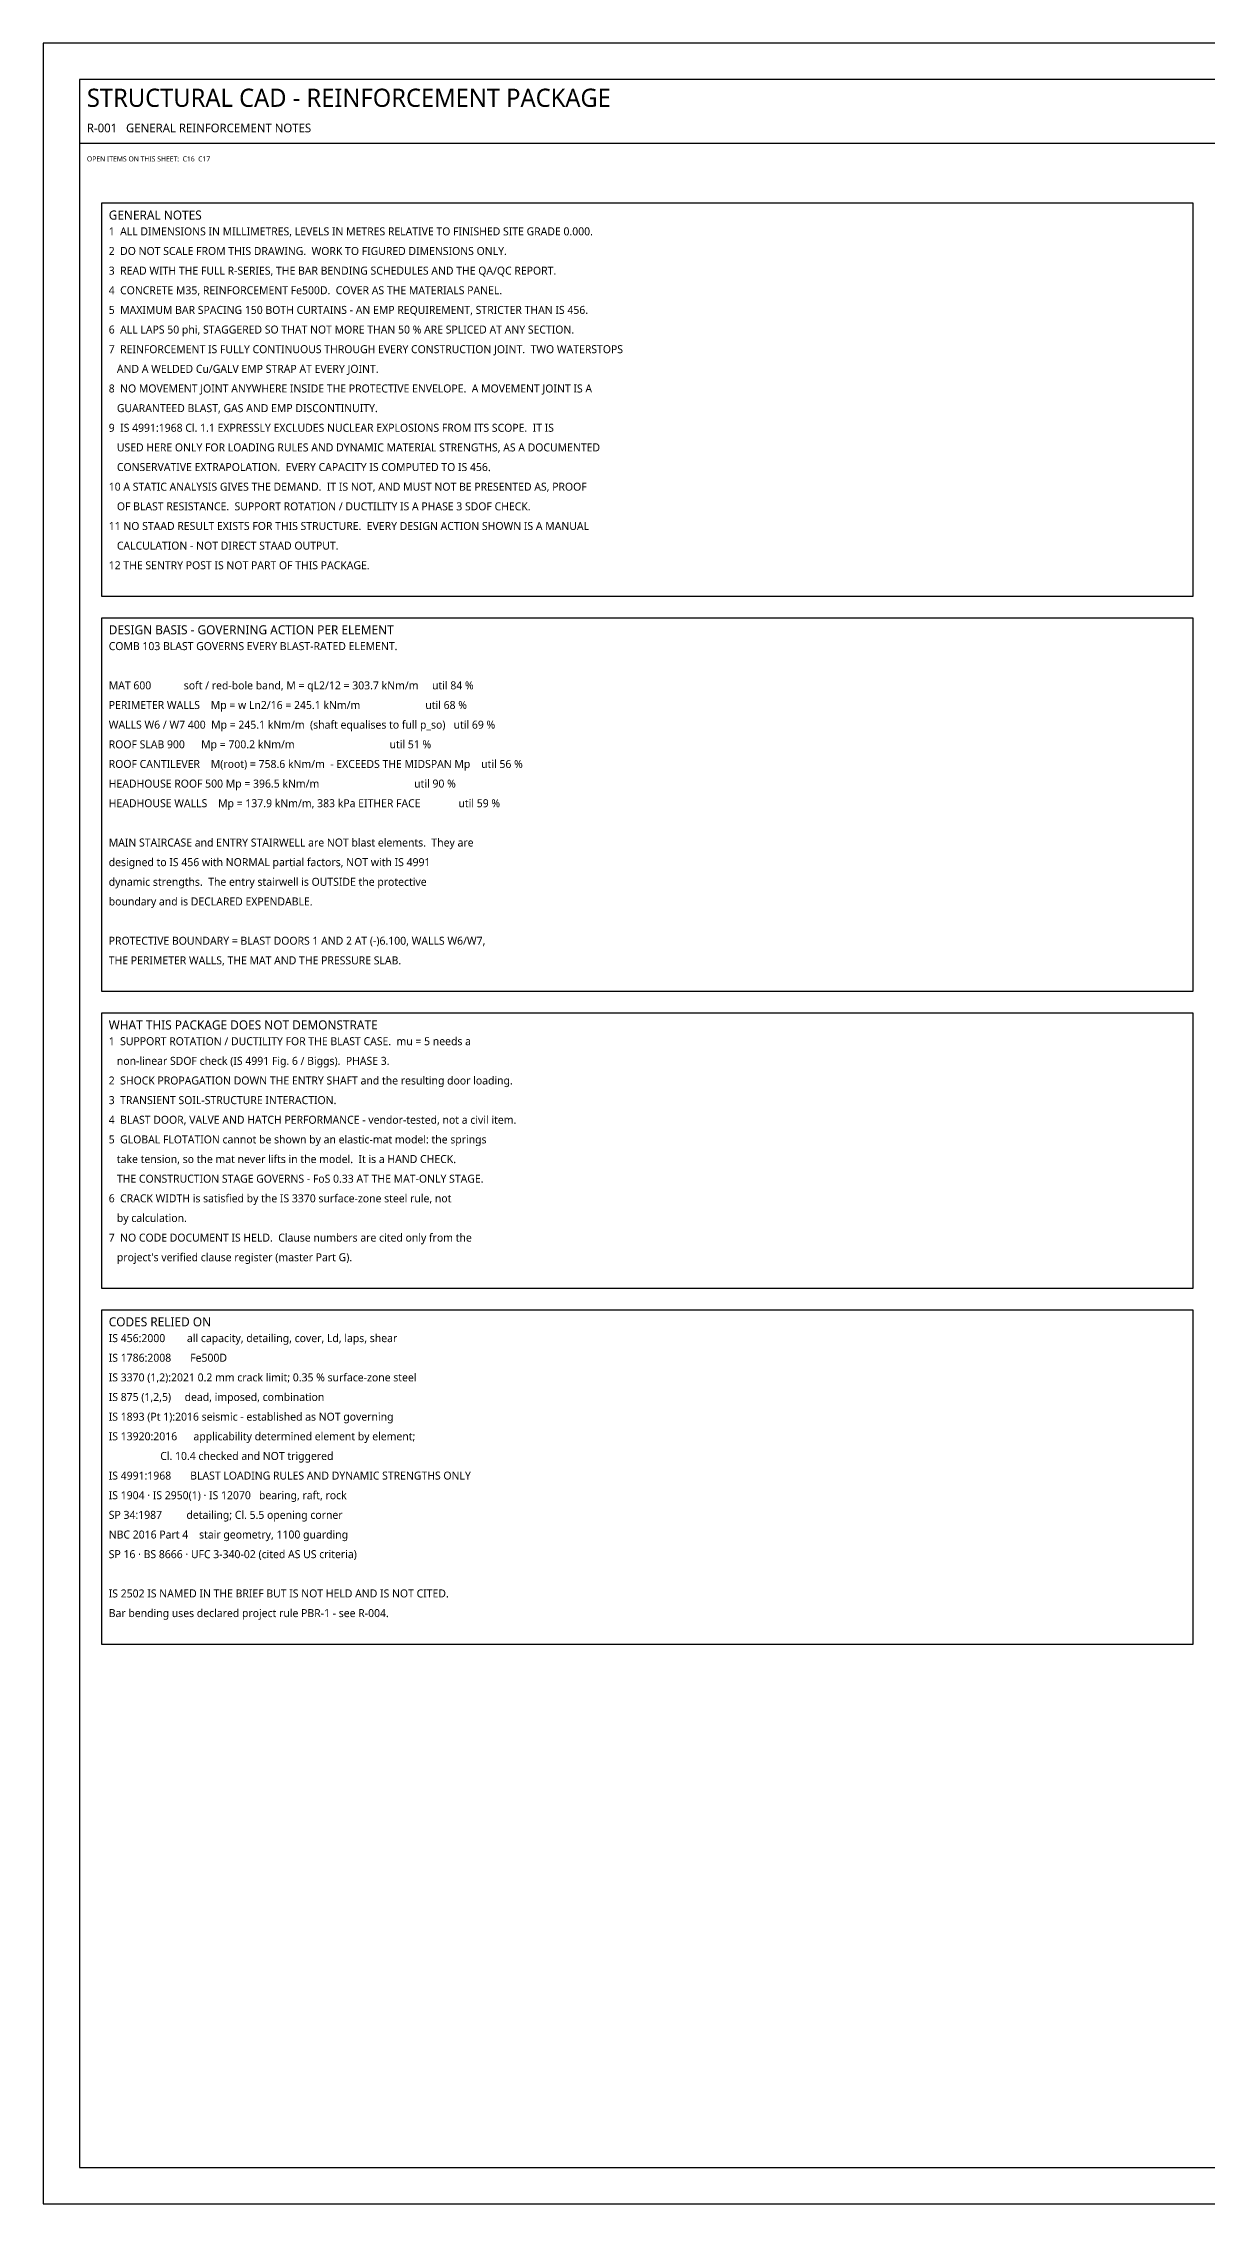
# Model space of a CAD drawing. Header units: millimetres. Extents: x 0 to 841, y 0 to 594.
# Drawn here: x 0 to 320, y 0 to 594 of the extents above; entities that cross this region are included whole.
import ezdxf

# ---------------------------------------------------------------- set-up
doc = ezdxf.new("R2010")
doc.units = ezdxf.units.MM
for name, color, linetype in [('S-BLAST', 1, 'Continuous'), ('S-NOTE', 7, 'Continuous'), ('S-TITLE', 7, 'Continuous')]:
    doc.layers.add(name, color=color, linetype=linetype)
doc.styles.add('OpenSans', font='OpenSans-Regular.ttf')

msp = doc.modelspace()

# ---------------------------------------------------------------- linework, layer by layer
at = {"layer": 'S-TITLE'}
msp.add_line((10, 566.5), (831, 566.5), dxfattribs=at)
for points in [[(0, 0), (841, 0), (841, 594), (0, 594)], [(10, 10), (831, 10), (831, 584), (10, 584)], [(16, 441.975), (316, 441.975), (316, 550), (16, 550)], [(16, 333.35), (316, 333.35), (316, 435.975), (16, 435.975)], [(16, 251.725), (316, 251.725), (316, 327.35), (16, 327.35)], [(16, 153.9), (316, 153.9), (316, 245.725), (16, 245.725)]]:
    msp.add_lwpolyline(points, close=True, dxfattribs=at)

# ---------------------------------------------------------------- texts
at = {"layer": 'S-BLAST', "style": 'OpenSans'}
msp.add_text('OPEN ITEMS ON THIS SHEET:  C16  C17', height=1.4, dxfattribs=at).set_placement((12, 561.5))
at = {"layer": 'S-NOTE', "style": 'OpenSans'}
for s, p in [('1  ALL DIMENSIONS IN MILLIMETRES, LEVELS IN METRES RELATIVE TO FINISHED SITE GRADE 0.000.', (18, 541.175)), ('2  DO NOT SCALE FROM THIS DRAWING.  WORK TO FIGURED DIMENSIONS ONLY.', (18, 535.775)), ('3  READ WITH THE FULL R-SERIES, THE BAR BENDING SCHEDULES AND THE QA/QC REPORT.', (18, 530.375)), ('4  CONCRETE M35, REINFORCEMENT Fe500D.  COVER AS THE MATERIALS PANEL.', (18, 524.975)), ('5  MAXIMUM BAR SPACING 150 BOTH CURTAINS - AN EMP REQUIREMENT, STRICTER THAN IS 456.', (18, 519.575)), ('7  REINFORCEMENT IS FULLY CONTINUOUS THROUGH EVERY CONSTRUCTION JOINT.  TWO WATERSTOPS', (18, 508.775)), ('6  ALL LAPS 50 phi, STAGGERED SO THAT NOT MORE THAN 50 % ARE SPLICED AT ANY SECTION.', (18, 514.175)), ('   AND A WELDED Cu/GALV EMP STRAP AT EVERY JOINT.', (18, 503.375)), ('8  NO MOVEMENT JOINT ANYWHERE INSIDE THE PROTECTIVE ENVELOPE.  A MOVEMENT JOINT IS A', (18, 497.975)), ('   GUARANTEED BLAST, GAS AND EMP DISCONTINUITY.', (18, 492.575)), ('9  IS 4991:1968 Cl. 1.1 EXPRESSLY EXCLUDES NUCLEAR EXPLOSIONS FROM ITS SCOPE.  IT IS', (18, 487.175)), ('   USED HERE ONLY FOR LOADING RULES AND DYNAMIC MATERIAL STRENGTHS, AS A DOCUMENTED', (18, 481.775)), ('   CONSERVATIVE EXTRAPOLATION.  EVERY CAPACITY IS COMPUTED TO IS 456.', (18, 476.375)), ('10 A STATIC ANALYSIS GIVES THE DEMAND.  IT IS NOT, AND MUST NOT BE PRESENTED AS, PROOF', (18, 470.975)), ('   OF BLAST RESISTANCE.  SUPPORT ROTATION / DUCTILITY IS A PHASE 3 SDOF CHECK.', (18, 465.575)), ('11 NO STAAD RESULT EXISTS FOR THIS STRUCTURE.  EVERY DESIGN ACTION SHOWN IS A MANUAL', (18, 460.175)), ('12 THE SENTRY POST IS NOT PART OF THIS PACKAGE.', (18, 449.375)), ('   CALCULATION - NOT DIRECT STAAD OUTPUT.', (18, 454.775)), ('COMB 103 BLAST GOVERNS EVERY BLAST-RATED ELEMENT.', (18, 427.15)), ('MAT 600            soft / red-bole band, M = qL2/12 = 303.7 kNm/m     util 84 %', (18, 416.35)), ('PERIMETER WALLS    Mp = w Ln2/16 = 245.1 kNm/m                        util 68 %', (18, 410.95)), ('WALLS W6 / W7 400  Mp = 245.1 kNm/m  (shaft equalises to full p_so)   util 69 %', (18, 405.55)), ('ROOF SLAB 900      Mp = 700.2 kNm/m                                   util 51 %', (18, 400.15)), ('ROOF CANTILEVER    M(root) = 758.6 kNm/m  - EXCEEDS THE MIDSPAN Mp    util 56 %', (18, 394.75)), ('HEADHOUSE ROOF 500 Mp = 396.5 kNm/m                                   util 90 %', (18, 389.35)), ('HEADHOUSE WALLS    Mp = 137.9 kNm/m, 383 kPa EITHER FACE              util 59 %', (18, 383.95)), ('MAIN STAIRCASE and ENTRY STAIRWELL are NOT blast elements.  They are', (18, 373.15)), ('designed to IS 456 with NORMAL partial factors, NOT with IS 4991', (18, 367.75)), ('dynamic strengths.  The entry stairwell is OUTSIDE the protective', (18, 362.35)), ('boundary and is DECLARED EXPENDABLE.', (18, 356.95)), ('PROTECTIVE BOUNDARY = BLAST DOORS 1 AND 2 AT (-)6.100, WALLS W6/W7,', (18, 346.15)), ('THE PERIMETER WALLS, THE MAT AND THE PRESSURE SLAB.', (18, 340.75)), ('1  SUPPORT ROTATION / DUCTILITY FOR THE BLAST CASE.  mu = 5 needs a', (18, 318.525)), ('   non-linear SDOF check (IS 4991 Fig. 6 / Biggs).  PHASE 3.', (18, 313.125)), ('2  SHOCK PROPAGATION DOWN THE ENTRY SHAFT and the resulting door loading.', (18, 307.725)), ('3  TRANSIENT SOIL-STRUCTURE INTERACTION.', (18, 302.325)), ('4  BLAST DOOR, VALVE AND HATCH PERFORMANCE - vendor-tested, not a civil item.', (18, 296.925)), ('5  GLOBAL FLOTATION cannot be shown by an elastic-mat model: the springs', (18, 291.525)), ('   take tension, so the mat never lifts in the model.  It is a HAND CHECK.', (18, 286.125)), ('   THE CONSTRUCTION STAGE GOVERNS - FoS 0.33 AT THE MAT-ONLY STAGE.', (18, 280.725)), ('6  CRACK WIDTH is satisfied by the IS 3370 surface-zone steel rule, not', (18, 275.325)), ('   by calculation.', (18, 269.925)), ('7  NO CODE DOCUMENT IS HELD.  Clause numbers are cited only from the', (18, 264.525)), ("   project's verified clause register (master Part G).", (18, 259.125)), ('IS 456:2000        all capacity, detailing, cover, Ld, laps, shear', (18, 236.9)), ('IS 1786:2008       Fe500D', (18, 231.5)), ('IS 3370 (1,2):2021 0.2 mm crack limit; 0.35 % surface-zone steel', (18, 226.1)), ('IS 875 (1,2,5)     dead, imposed, combination', (18, 220.7)), ('IS 1893 (Pt 1):2016 seismic - established as NOT governing', (18, 215.3)), ('IS 13920:2016      applicability determined element by element;', (18, 209.9)), ('                   Cl. 10.4 checked and NOT triggered', (18, 204.5)), ('IS 4991:1968       BLAST LOADING RULES AND DYNAMIC STRENGTHS ONLY', (18, 199.1)), ('IS 1904 · IS 2950(1) · IS 12070   bearing, raft, rock', (18, 193.7)), ('SP 34:1987         detailing; Cl. 5.5 opening corner', (18, 188.3)), ('NBC 2016 Part 4    stair geometry, 1100 guarding', (18, 182.9)), ('SP 16 · BS 8666 · UFC 3-340-02 (cited AS US criteria)', (18, 177.5)), ('IS 2502 IS NAMED IN THE BRIEF BUT IS NOT HELD AND IS NOT CITED.', (18, 166.7)), ('Bar bending uses declared project rule PBR-1 - see R-004.', (18, 161.3))]:
    msp.add_text(s, height=2.2, dxfattribs=at).set_placement(p)
at = {"layer": 'S-TITLE', "style": 'OpenSans'}
for s, height, p in [('STRUCTURAL CAD - REINFORCEMENT PACKAGE', 5, (12, 576.5)), ('R-001   GENERAL REINFORCEMENT NOTES', 2.4, (12, 569.5)), ('GENERAL NOTES', 2.5, (18, 545.5)), ('DESIGN BASIS - GOVERNING ACTION PER ELEMENT', 2.5, (18, 431.475)), ('WHAT THIS PACKAGE DOES NOT DEMONSTRATE', 2.5, (18, 322.85)), ('CODES RELIED ON', 2.5, (18, 241.225))]:
    msp.add_text(s, height=height, dxfattribs=at).set_placement(p)

doc.saveas('drawing.dxf')
